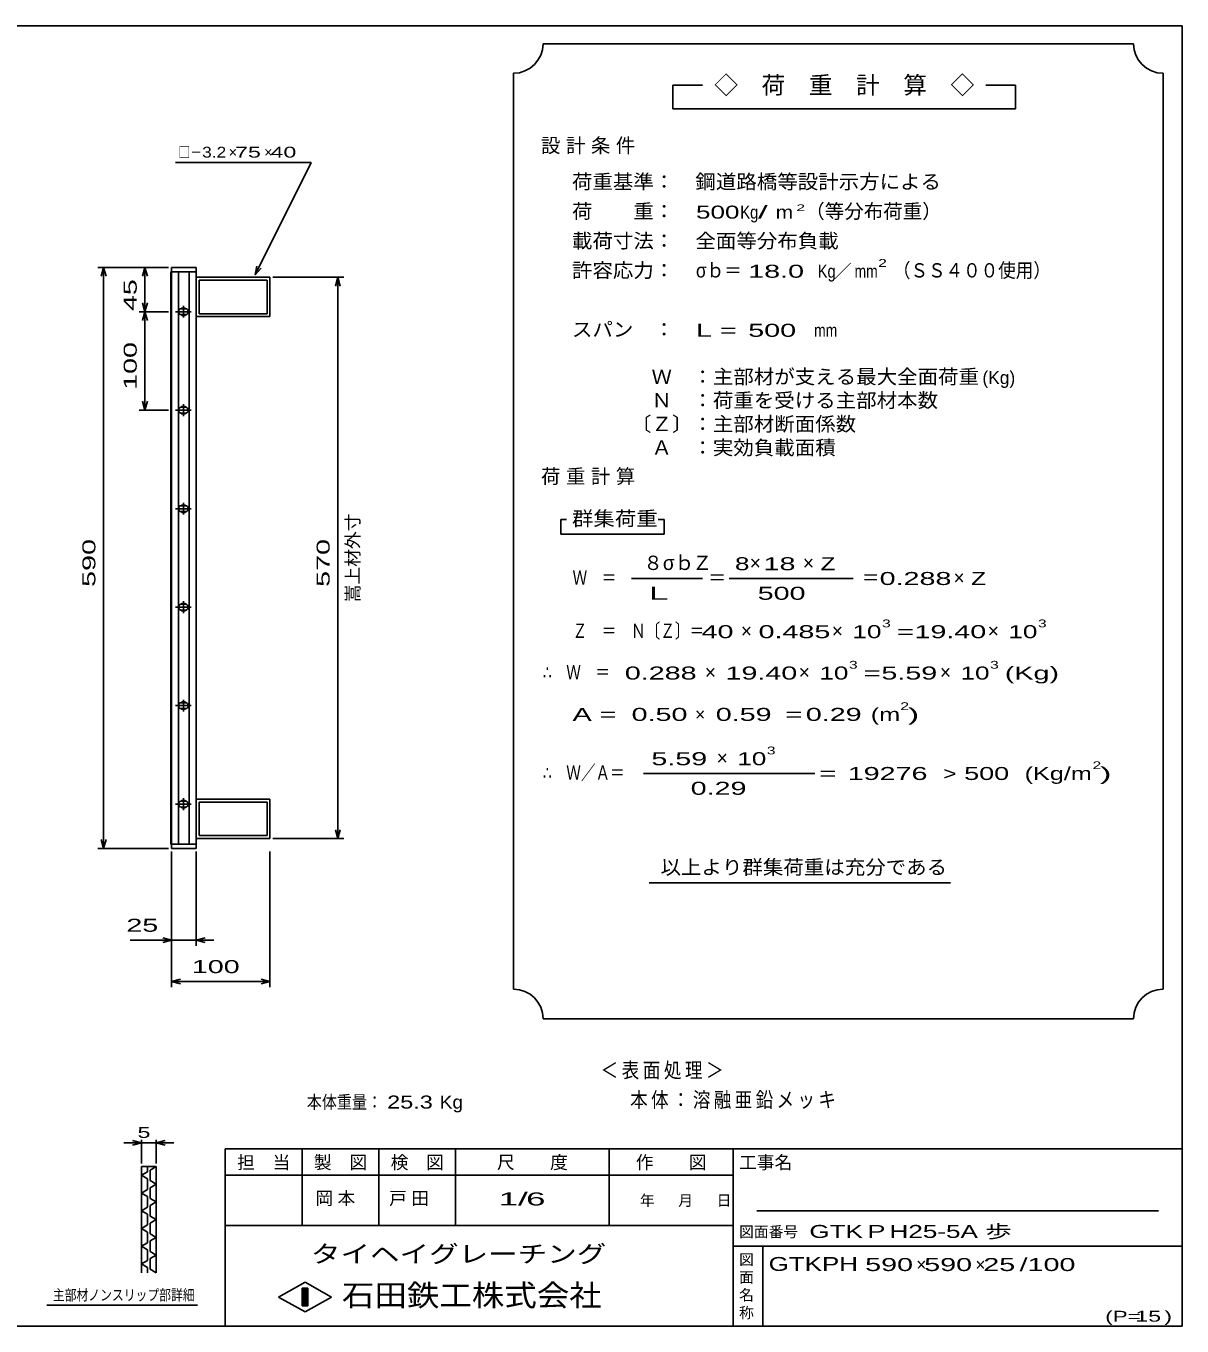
# Model space of a CAD drawing. Units: millimetres, scale not verified. Extents: x -1092 to 1039, y -770 to 632.
# Drawn here: x -136 to 1039, y -688 to 632 of the extents above; entities that cross this region are included whole.
import ezdxf
from ezdxf.enums import TextEntityAlignment as Align

# ---------------------------------------------------------------- set-up
doc = ezdxf.new("R2010")
doc.units = ezdxf.units.MM
doc.header["$LTSCALE"] = 6
for name, color, linetype, lineweight in [('0_2', 150, 'Continuous', 25), ('16', 3, 'Continuous', 25), ('22', 4, 'Continuous', 25), ('24', 2, 'Continuous', 25), ('32', 4, 'Continuous', 25)]:
    doc.layers.add(name, color=color, linetype=linetype, lineweight=lineweight)
doc.styles.add('ベクトル', font='')
doc.styles.get('ベクトル').set_extended_font_data('ベクトル')

msp = doc.modelspace()

# ---------------------------------------------------------------- linework, layer by layer
at = {"layer": '0_2'}
for p, q in [((-1037.4, 632.1), (1038.6, 632.1)), ((1038.6, 632.1), (1038.6, -687.9)), ((1038.6, -507.9), (66.6, -507.9)), ((66.6, -507.9), (66.6, -687.9)), ((144.6, -507.9), (144.6, -585.9)), ((222.6, -585.9), (222.6, -507.9)), ((300.6, -507.9), (300.6, -585.9)), ((456.6, -585.9), (456.6, -507.9)), ((582.6, -507.9), (582.6, -687.9)), ((582.6, -534.9), (66.6, -534.9)), ((1014.6, -570.9), (606.6, -570.9)), ((66.6, -585.9), (582.6, -585.9)), ((582.6, -606.9), (1038.6, -606.9)), ((612.6, -687.9), (612.6, -606.9)), ((120.6, -658.5), (147.6, -643.5)), ((147.6, -643.5), (174.6, -658.5)), ((147.6, -673.5), (120.6, -658.5)), ((144.6, -649.5), (150.6, -649.5)), ((144.6, -667.5), (144.6, -649.5)), ((144.6, -649.5), (145.8, -649.5)), ((145.8, -649.5), (145.8, -667.5)), ((147, -667.5), (147, -649.5)), ((147, -649.5), (148.2, -649.5)), ((174.6, -658.5), (147.6, -673.5)), ((148.2, -649.5), (148.2, -667.5)), ((149.4, -667.5), (149.4, -649.5)), ((149.4, -649.5), (150.6, -649.5)), ((150.6, -649.5), (150.6, -667.5)), ((150.6, -649.5), (150.6, -667.5)), ((150.6, -667.5), (144.6, -667.5)), ((145.8, -667.5), (147, -667.5)), ((148.2, -667.5), (149.4, -667.5)), ((1038.6, -687.9), (-1037.4, -687.9))]:
    msp.add_line(p, q, dxfattribs=at)
at = {"layer": '16'}
for p, q in [((37, 387), (12, 387)), ((12, 387), (12, 382.5)), ((37, 382.5), (37, 387)), ((11.3, -198.5), (11.3, 382.5)), ((11.3, 382.5), (12, 382.5)), ((12, 382.5), (37, 382.5)), ((12, 382.5), (12, -198.5)), ((37, 382.5), (12, 382.5)), ((19, 382.5), (19, -198.5)), ((30, -198.5), (30, 382.5)), ((37, -198.5), (37, 382.5)), ((37, 377), (112, 377)), ((37, 337), (37, 377)), ((40, 374), (109, 374)), ((40, 340), (40, 374)), ((109, 374), (109, 340)), ((112, 377), (112, 337)), ((26, 345), (22, 345)), ((24, 348), (24, 336)), ((16, 342), (32, 342)), ((22, 339), (26, 339)), ((112, 337), (37, 337)), ((109, 340), (40, 340)), ((16, 242), (32, 242)), ((26, 245), (22, 245)), ((22, 239), (26, 239)), ((24, 248), (24, 236)), ((24, 148), (24, 136)), ((16, 142), (32, 142)), ((26, 145), (22, 145)), ((22, 139), (26, 139)), ((16, 42), (32, 42)), ((26, 45), (22, 45)), ((24, 48), (24, 36)), ((22, 39), (26, 39)), ((24, -52), (24, -64)), ((16, -58), (32, -58)), ((26, -55), (22, -55)), ((22, -61), (26, -61)), ((16, -158), (32, -158)), ((26, -155), (22, -155)), ((24, -152), (24, -164)), ((112, -153), (37, -153)), ((37, -153), (37, -193)), ((109, -156), (40, -156)), ((40, -156), (40, -190)), ((109, -190), (109, -156)), ((112, -193), (112, -153)), ((22, -161), (26, -161)), ((37, -193), (112, -193)), ((40, -190), (109, -190)), ((12, -198.5), (11.3, -198.5)), ((12, -198.5), (37, -198.5)), ((12, -203), (12, -198.5)), ((12, -198.5), (37, -198.5)), ((37, -203), (12, -203)), ((37, -198.5), (37, -203))]:
    msp.add_line(p, q, dxfattribs=at)
for centre, radius, start, end in [((22, 342), 3, 90, 270), ((24, 342), 4, 46.6, 133.4), ((26, 342), 3, 270, 90), ((24, 342), 4, 226.6, 313.4), ((22, 242), 3, 90, 270), ((24, 242), 4, 46.6, 133.4), ((24, 242), 4, 226.6, 313.4), ((26, 242), 3, 270, 90), ((24, 142), 4, 46.6, 133.4), ((22, 142), 3, 90, 270), ((24, 142), 4, 226.6, 313.4), ((26, 142), 3, 270, 90), ((22, 42), 3, 90, 270), ((24, 42), 4, 46.6, 133.4), ((26, 42), 3, 270, 90), ((24, 42), 4, 226.6, 313.4), ((22, -58), 3, 90, 270), ((24, -58), 4, 46.6, 133.4), ((24, -58), 4, 226.6, 313.4), ((26, -58), 3, 270, 90), ((22, -158), 3, 90, 270), ((24, -158), 4, 46.6, 133.4), ((26, -158), 3, 270, 90), ((24, -158), 4, 226.6, 313.4)]:
    msp.add_arc(centre, radius, start, end, dxfattribs=at)
at = {"layer": '22'}
for p, q in [((154, 493.5), (16, 493.5)), ((97, 379.5), (154, 493.5)), ((9, 387), (-63, 387)), ((-57, 387), (-59.4, 378)), ((-54.6, 378), (-57, 387)), ((-57, 387), (-57, -203)), ((9, 387), (-21, 387)), ((-15, 387), (-17.4, 378)), ((-12.6, 378), (-15, 387)), ((-15, 387), (-15, 342)), ((97, 379.5), (98.8, 388.3)), ((97, 379.5), (103, 386.1)), ((115, 377), (187, 377)), ((181, 377), (178.6, 368)), ((183.4, 368), (181, 377)), ((181, 377), (181, -193)), ((-15, 342), (-17.4, 351)), ((-12.6, 351), (-15, 342)), ((-21, 342), (9, 342)), ((-15, 342), (-17.4, 333)), ((-12.6, 333), (-15, 342)), ((-15, 342), (-15, 242)), ((-15, 242), (-17.4, 251)), ((-12.6, 251), (-15, 242)), ((-21, 242), (9, 242)), ((181, -193), (178.6, -184)), ((183.4, -184), (181, -193)), ((-57, -203), (-59.4, -194)), ((-54.6, -194), (-57, -203)), ((187, -193), (115, -193)), ((-63, -203), (9, -203)), ((12, -206), (12, -302)), ((12, -344), (12, -206)), ((37, -302), (37, -206)), ((112, -344), (112, -206)), ((12, -296), (-30, -296)), ((12, -296), (3, -293.6)), ((3, -298.4), (12, -296)), ((12, -296), (37, -296)), ((37, -296), (46, -293.6)), ((46, -298.4), (37, -296)), ((37, -296), (55, -296)), ((12, -338), (21, -335.6)), ((21, -340.4), (12, -338)), ((12, -338), (112, -338)), ((112, -338), (103, -335.6)), ((103, -340.4), (112, -338))]:
    msp.add_line(p, q, dxfattribs=at)
at = {"layer": '24', "color": 4}
for p, q in [((989.4, 614.1), (389.4, 614.1)), ((359.4, 584.1), (359.4, -345.9)), ((1019.4, -345.9), (1019.4, 584.1)), ((551.4, 572.1), (521.4, 572.1)), ((521.4, 572.1), (521.4, 548.1)), ((869.4, 572.1), (839.4, 572.1)), ((869.4, 548.1), (869.4, 572.1)), ((521.4, 548.1), (869.4, 548.1)), ((413.4, 131.1), (407.4, 131.1)), ((407.4, 131.1), (407.4, 116.1)), ((512.4, 131.1), (506.4, 131.1)), ((512.4, 116.1), (512.4, 131.1)), ((407.4, 116.1), (512.4, 116.1)), ((479.4, 71.1), (551.4, 71.1)), ((578.4, 71.1), (704.4, 71.1)), ((491.4, -126.9), (665.4, -126.9)), ((497.4, -237.9), (803.4, -237.9)), ((389.4, -375.9), (989.4, -375.9))]:
    msp.add_line(p, q, dxfattribs=at)
for centre, start, end in [((359.4, 614.1), 270, 0), ((1019.4, 614.1), 180, 270), ((359.4, -375.9), 0, 90), ((1019.4, -375.9), 90, 180)]:
    msp.add_arc(centre, 30, start, end, dxfattribs=at)
at = {"layer": '32'}
for p, q in [((-18.6, -501.9), (-27.6, -499.5)), ((-18.6, -522.9), (-18.6, -498.9)), ((-3.6, -498.9), (-3.6, -522.9)), ((-3.6, -501.9), (5.4, -499.5)), ((-18.6, -501.9), (-36.6, -501.9)), ((-27.6, -504.3), (-18.6, -501.9)), ((-18.6, -501.9), (-3.6, -501.9)), ((5.4, -504.3), (-3.6, -501.9)), ((-3.6, -501.9), (14.4, -501.9)), ((-18.6, -525.9), (-3.6, -525.9)), ((-18.6, -633.9), (-18.6, -525.9)), ((-12.6, -525.9), (-12.6, -531.3)), ((-3.6, -525.9), (-9.6, -529.5)), ((-3.6, -525.9), (-3.6, -633.9)), ((-12.6, -531.3), (-18.6, -534.9)), ((-18.6, -534.9), (-12.6, -538.5)), ((-12.6, -538.5), (-12.6, -549.3)), ((-9.6, -529.5), (-9.6, -540.3)), ((-9.6, -540.3), (-3.6, -543.9)), ((-12.6, -549.3), (-18.6, -552.9)), ((-18.6, -552.9), (-12.6, -556.5)), ((-3.6, -543.9), (-9.6, -547.5)), ((-9.6, -547.5), (-9.6, -558.3)), ((-12.6, -567.3), (-18.6, -570.9)), ((-12.6, -556.5), (-12.6, -567.3)), ((-9.6, -558.3), (-3.6, -561.9)), ((-3.6, -561.9), (-9.6, -565.5)), ((-9.6, -565.5), (-9.6, -576.3)), ((-18.6, -570.9), (-12.6, -574.5)), ((-12.6, -574.5), (-12.6, -585.3)), ((-9.6, -576.3), (-3.6, -579.9)), ((-3.6, -579.9), (-9.6, -583.5)), ((-12.6, -585.3), (-18.6, -588.9)), ((-18.6, -588.9), (-12.6, -592.5)), ((-12.6, -592.5), (-12.6, -603.3)), ((-9.6, -583.5), (-9.6, -594.3)), ((-12.6, -603.3), (-18.6, -606.9)), ((-18.6, -606.9), (-12.6, -610.5)), ((-9.6, -594.3), (-3.6, -597.9)), ((-3.6, -597.9), (-9.6, -601.5)), ((-9.6, -601.5), (-9.6, -612.3)), ((-12.6, -610.5), (-12.6, -621.3)), ((-9.6, -612.3), (-3.6, -615.9)), ((-3.6, -615.9), (-9.6, -619.5)), ((-9.6, -619.5), (-9.6, -630.3)), ((-12.6, -621.3), (-18.6, -624.9)), ((-18.6, -624.9), (-12.6, -628.5)), ((-12.6, -628.5), (-12.6, -633.9)), ((-9.6, -630.3), (-3.6, -633.9)), ((38.4, -666.9), (-114.6, -666.9))]:
    msp.add_line(p, q, dxfattribs=at)

# ---------------------------------------------------------------- texts
at = {"layer": '0_2', "style": 'ベクトル'}
for s, height, p in [('担\u3000当', 13.2, (78.6, -521.7)), ('製\u3000図', 13.2, (156.6, -521.7)), ('検\u3000図', 13.2, (234.6, -521.7)), ('尺\u3000\u3000度', 13.2, (342.6, -521.7)), ('作\u3000\u3000図', 13.2, (483.6, -521.7)), ('工事名', 13.2, (588.6, -521.7)), ('年', 11, (487.8, -560.4)), ('月', 11, (526.8, -560.4)), ('日', 11, (565.8, -560.4)), ('図面番号', 11, (588.6, -592.2)), ('図', 11, (588.6, -620.4)), ('面', 11, (588.6, -638.4)), ('名', 11, (588.6, -656.4)), ('称', 11, (588.6, -674.4))]:
    msp.add_text(s, height=height, dxfattribs=at).set_placement(p, align=Align.MIDDLE_LEFT)
at = {"layer": '0_2', "color": 222, "style": 'ベクトル'}
for s, height, width, p in [('タイヘイグレーチング', 17.6, 1.25, (153.6, -614.7)), ('石田鉄工株式会社', 21.99, 1.1, (185.1, -656.7))]:
    msp.add_text(s, height=height, dxfattribs=dict(at, width=width)).set_placement(p, align=Align.MIDDLE_LEFT)
at = {"layer": '22', "color": 2, "style": 'ベクトル'}
for s, height, width, p in [('□－', 11, 0.8, (19, 504)), ('3.2', 11, 1.2, (43, 504)), (' 75 ', 11, 1.6, (70, 504)), (' 40 ', 11, 1.6, (106, 504)), (' 25 ', 13.2, 1.65, (-42, -281)), (' 100 ', 13.2, 1.65, (24.5, -323)), ('本体重量：', 13.2, 0.85, (149.4, -460.5)), (' 25.3', 13.2, 1.35, (224.4, -460.5)), ('Kg', 13.2, 1.1, (284.4, -460.5)), ('1/', 13.2, 2, (344.4, -558.9)), (' 6 ', 13.2, 2, (362.4, -558.9)), ('GTKＰH25-5A 歩       ', 13.2, 1.5, (660, -591.9)), ('GTKPH', 14.08, 1.4, (618.6, -624.9)), (' 590 ', 13.2, 1.65, (708.6, -625.5)), (' 590 ', 13.2, 1.65, (768.6, -625.5)), (' 25 ', 13.2, 1.65, (828.6, -625.5)), ('/', 13.2, 1.65, (873.6, -625.5)), (' 100 ', 13.2, 1.65, (873.6, -625.5)), ('(P=', 11, 1.55, (960.6, -678)), (' 15 ', 11, 1.6, (984.6, -678)), (')', 11, 1.6, (1020.6, -678))]:
    msp.add_text(s, height=height, dxfattribs=dict(at, width=width)).set_placement(p, align=Align.MIDDLE_LEFT)
for height, p in [(11, (70, 504)), (11, (106, 504)), (13.2, (768.6, -625.5)), (13.2, (828.6, -625.5))]:
    msp.add_text('×', height=height, dxfattribs=at).set_placement(p, align=Align.MIDDLE_LEFT)
at = {"layer": '22', "color": 2, "style": 'ベクトル', "width": 1.65}
for s, p in [(' 45 ', (-30, 334.5)), (' 100 ', (-30, 254.5)), (' 590 ', (-72, 54.5)), (' 570', (166, 54.5))]:
    msp.add_text(s, height=13.2, rotation=90, dxfattribs=at).set_placement(p, align=Align.MIDDLE_LEFT)
at = {"layer": '22', "color": 2, "style": 'ベクトル'}
msp.add_text('嵩上材外寸', height=13.2, rotation=90, dxfattribs=at).set_placement((196, 47), align=Align.MIDDLE_LEFT)
at = {"layer": '22', "color": 2, "attachment_point": 4, "style": 'ベクトル'}
for s, insert, char_height in [('\\T1.2;\\W0.85;＜表面処理＞', (447.9, -429), 15.4), ('\\T1.19;\\W0.85;本体：溶融亜鉛メッキ', (477.9, -459), 15.4), ('\\T1.25;岡本\u3000', (158.1, -558.9), 13.2), ('\\T1.25;岡本\u3000', (158.1, -558.9), 13.2), ('\\T1.25;戸田\u3000', (233.1, -558.9), 13.2), ('\\T1.25;戸田\u3000', (233.1, -558.9), 13.2)]:
    msp.add_mtext(s, dxfattribs=dict(at, insert=insert, char_height=char_height))
at = {"layer": '24', "style": 'ベクトル'}
for s, height, p in [('◇\u3000荷\u3000重\u3000計\u3000算\u3000◇', 17.6, (563.4, 572.1)), ('（等分布荷重）', 14.52, (655.8, 444)), ('／', 13.2, (684.9, 383.1)), ('(Kg)', 13.2, (835.8, 275.1)), ('８', 14.5, (491.4, 87)), ('σｂ', 14.52, (511.2, 87)), ('Ｚ', 14.5, (541.2, 87)), ('×', 14.5, (599.4, 87)), ('×', 14.5, (653.4, 87)), ('×', 14.5, (806.4, 72)), ('×', 14.5, (590.4, 18)), ('×', 14.5, (682.8, 18)), ('×', 14.5, (841.2, 18)), ('×', 14.5, (553.8, -24)), ('×', 14.5, (649.2, -24)), ('×', 14.5, (792.6, -24)), ('×', 13.2, (543.9, -66.9)), ('×', 14.5, (565.8, -111))]:
    msp.add_text(s, height=height, dxfattribs=at).set_placement(p, align=Align.MIDDLE_LEFT)
for s, height, width, p in [('荷重基準：\u3000', 14.52, 1.05, (418.8, 474)), ('鋼道路橋等設計示方による', 14.52, 1.05, (544.2, 474)), ('荷\u3000\u3000重：\u3000', 14.52, 1.05, (418.8, 444)), ('500', 13.2, 1.5, (544.8, 443.1)), ('Kg', 13.2, 0.85, (589.8, 443.1)), ('/', 13.2, 2, (607.8, 443.1)), ('2', 6.6, 1.8, (646.8, 447.6)), ('m', 13.2, 1.2, (625.8, 443.1)), ('載荷寸法：\u3000', 14.52, 1.05, (418.8, 414)), ('全面等分布負載', 14.52, 1.05, (544.2, 414)), ('許容応力：\u3000', 14.52, 1.05, (418.8, 384)), ('σｂ＝', 14.52, 0.9, (544.8, 384)), (' 18.0', 13.2, 1.65, (589.8, 383.1)), ('Kg', 13.2, 0.85, (668.4, 383.1)), ('mm', 13.2, 0.8, (705.9, 383.1)), ('2', 7.92, 1.5, (729.9, 391.5)), ('（ＳＳ４００使用）', 14.52, 0.9, (744.9, 384)), ('スパン\u3000：\u3000', 14.52, 1.05, (418.8, 324)), ('L =', 13.2, 1.65, (544.8, 323.1)), (' 500 ', 13.2, 1.65, (589.8, 323.1)), ('mm', 13.2, 0.8, (664.8, 323.1)), ('\u3000Ｗ\u3000：主部材が支える最大全面荷重', 14.52, 1.05, (478.8, 276)), ('\u3000Ｎ\u3000：荷重を受ける主部材本数', 14.52, 1.05, (478.8, 252)), ('〔Ｚ〕：主部材断面係数', 14.52, 1.05, (478.8, 228)), ('\u3000Ａ\u3000：実効負載面積', 14.52, 1.05, (478.8, 204)), ('群集荷重', 14.52, 1.1, (418.8, 132)), ('8', 13.2, 1.5, (584.4, 86.1)), (' 18 ', 13.2, 1.65, (605.4, 86.1)), ('Z', 13.2, 1.4, (671.4, 86.1)), ('Ｗ\u3000＝', 14.52, 0.75, (419.4, 72)), ('＝', 14.5, 0.9, (557.4, 72)), ('＝', 14.5, 0.9, (713.4, 72)), ('0.288', 13.2, 1.65, (731.4, 71.1)), ('Z', 13.2, 1.4, (824.4, 71.1)), (' 500 ', 13.2, 1.65, (599.4, 56.1)), ('Ｚ\u3000＝\u3000Ｎ〔Ｚ〕＝', 14.52, 0.75, (419.4, 18)), ('3', 7.92, 1.5, (733.8, 25.5)), ('3', 7.92, 1.5, (892.2, 25.5)), (' 40 ', 13.2, 1.65, (542.4, 17.1)), ('0.485', 13.2, 1.65, (608.4, 17.1)), ('10', 13.2, 1.5, (703.8, 17.1)), ('=', 13.2, 1.7, (748.8, 17.1)), ('19.40', 13.2, 1.65, (766.8, 17.1)), ('10', 13.2, 1.5, (862.2, 17.1)), ('3', 7.92, 1.5, (700.2, -16.5)), ('3', 7.92, 1.5, (843.6, -16.5)), ('∴\u3000Ｗ\u3000＝', 14.52, 0.75, (389.4, -24)), (' 0.288', 13.2, 1.65, (464.4, -24.9)), ('19.40', 13.2, 1.65, (574.8, -24.9)), ('10', 13.2, 1.5, (670.2, -24.9)), ('=', 13.2, 1.7, (715.2, -24.9)), ('5.59', 13.2, 1.65, (733.2, -24.9)), ('10', 13.2, 1.5, (813.6, -24.9)), ('(Kg)', 13.2, 1.65, (858.6, -24.9)), ('A = ', 13.2, 1.65, (419.4, -66.9)), ('0.50', 13.2, 1.65, (479.4, -66.9)), ('0.59', 13.2, 1.65, (564.9, -66.9)), ('=', 13.2, 1.7, (635.4, -66.9)), ('0.29', 13.2, 1.65, (656.4, -66.9)), ('(m', 13.2, 1.45, (722.4, -66.9)), ('2', 7.92, 1.5, (752.4, -58.5)), (')', 13.2, 2, (759.9, -66.9)), (' 5.59', 13.2, 1.65, (491.4, -111.9)), ('10', 13.2, 1.5, (586.8, -111.9)), ('3', 7.92, 1.5, (616.8, -103.5)), ('∴\u3000Ｗ／Ａ＝', 14.52, 0.75, (389.4, -126)), ('2', 7.92, 1.5, (947.7, -118.5)), ('=', 13.2, 1.7, (669.9, -126.9)), (' 19276 ', 13.2, 1.65, (690.9, -126.9)), ('>', 13.2, 1.3, (795.9, -126.9)), (' 500 ', 13.2, 1.55, (809.7, -126.9)), ('(Kg/m', 13.2, 1.45, (878.7, -126.9)), (')', 13.2, 2, (955.2, -126.9)), ('0.29', 13.2, 1.65, (539.4, -141.9)), ('以上より群集荷重は充分である', 14.52, 1.05, (508.8, -222))]:
    msp.add_text(s, height=height, dxfattribs=dict(at, width=width)).set_placement(p, align=Align.MIDDLE_LEFT)
at = {"layer": '24', "attachment_point": 4, "style": 'ベクトル'}
for s, insert, char_height in [('\\T1.28;設計条件', (387.3, 510), 14.52), ('\\T1.28;荷重計算', (387.3, 174), 14.52), ('\\T1.5;\\W2;\\~L\\~', (482.4, 56.1), 13.2)]:
    msp.add_mtext(s, dxfattribs=dict(at, insert=insert, char_height=char_height))
at = {"layer": '32', "color": 2, "style": 'ベクトル'}
for s, width, p in [(' 5 ', 1.6, (-29.1, -491.4)), ('主部材ノンスリップ部詳細', 0.8, (-108.6, -656.4))]:
    msp.add_text(s, height=11, dxfattribs=dict(at, width=width)).set_placement(p, align=Align.MIDDLE_LEFT)

doc.saveas('drawing.dxf')
